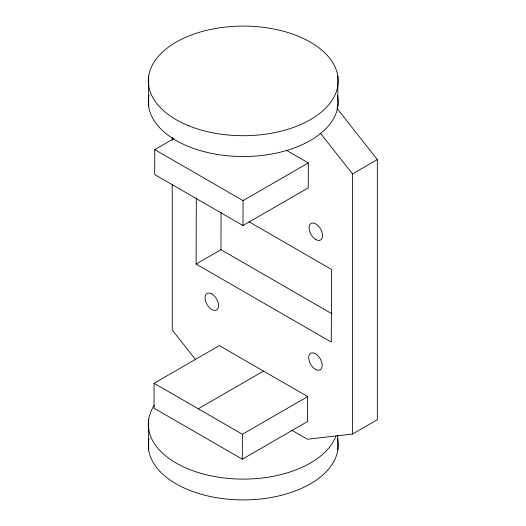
<?xml version="1.0" encoding="UTF-8"?>
<svg xmlns="http://www.w3.org/2000/svg" width="526" height="526" viewBox="0 0 526 526"><rect width="100%" height="100%" fill="white"/><g stroke="black" fill="none" stroke-linecap="round" stroke-linejoin="round"><path stroke-width="0.79" d="M154.085 383.283L154.013 408.202L242.328 459.191L307.592 421.51L307.664 396.584L219.349 345.602L154.085 383.283L242.401 434.266L307.664 396.584M173.915 138.568L154.756 149.627L154.69 174.553L242.999 225.536L308.262 187.854L308.335 162.935L286.433 150.291M248.969 221.755L331.498 269.404L331.288 342.097L196.119 264.059L196.31 197.901M196.119 264.059L220.966 249.712L221.071 212.136M242.328 459.191L242.401 434.266M242.999 225.536L243.071 200.616L308.335 162.935M291.812 430.248L307.421 439.263L352.479 434.055L352.479 173.922L377.326 159.575L336.831 108.132M198.243 408.774L263.506 371.093M352.479 434.055L377.326 419.709L377.326 159.575M154.756 149.627L243.071 200.616M220.966 249.712L331.945 313.785M320.584 133.413L352.479 173.922M195.54 359.587L172.252 330.006L172.252 184.757M337.83 76.125L337.83 106.495M337.83 435.462L337.83 449.875M172.252 137.161L172.252 140.442M148.674 76.125L148.674 106.495M148.674 419.505L148.674 449.875M315.784 239.527A9.58 5.53 60 0 0 322.563 235.641A9.527 5.503 60 0 0 315.83 223.945A9.58 5.53 60 0 0 309.058 227.843A9.527 5.503 60 0 0 315.784 239.534M337.554 438.737A94.943 54.816 0 0 1 243.249 499.91A94.943 54.816 0 0 1 148.95 438.737M335.943 436.153A94.943 54.816 0 0 1 216.377 476.858A94.943 54.816 0 0 1 154.256 405.191M337.554 95.357A94.943 54.816 0 0 1 243.249 156.531A94.943 54.816 0 0 1 148.95 95.357M211.827 293.929A9.58 5.53 60 0 0 205.055 297.821A9.527 5.503 60 0 0 211.781 309.512A9.58 5.53 60 0 0 218.56 305.619A9.527 5.503 60 0 0 211.827 293.922M315.409 369.337A9.58 5.53 60 0 0 322.188 365.445A9.527 5.503 60 0 0 315.455 353.755A9.58 5.53 60 0 0 308.683 357.647A9.527 5.503 60 0 0 315.409 369.344M188.795 125.806A94.943 54.816 0 0 0 337.83 85.685A94.943 54.816 0 0 0 203.128 31.225A94.943 54.816 0 0 0 188.795 125.806"/></g></svg>
